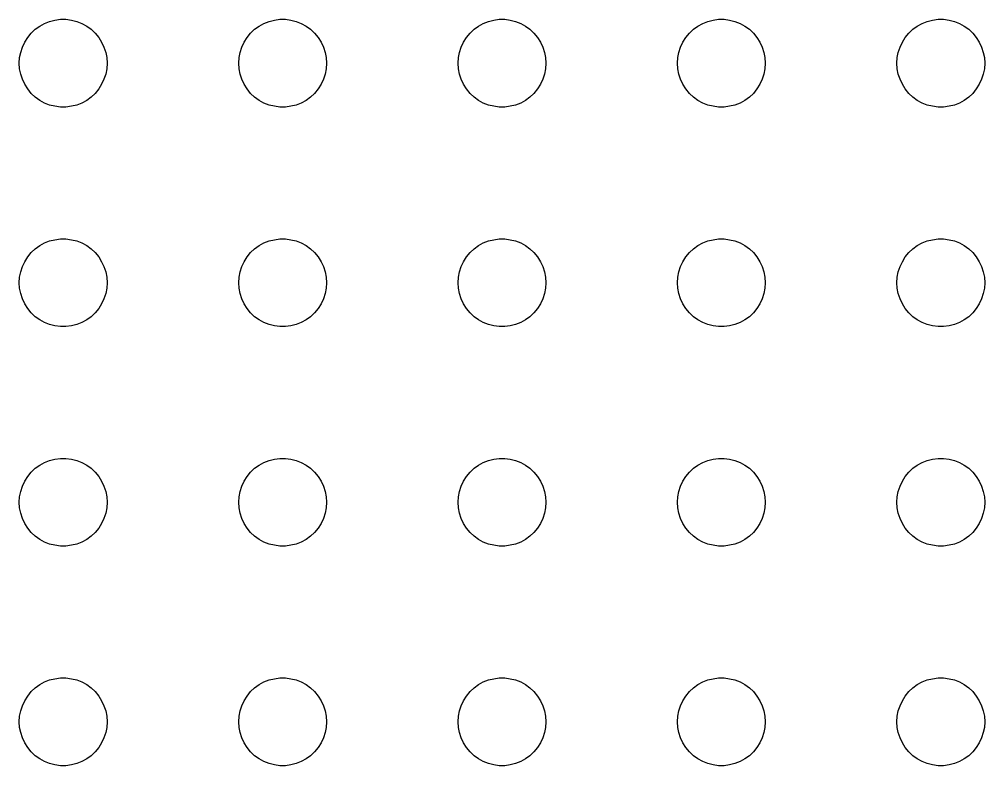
# Model space of a CAD drawing. Header units: metres. Extents: x -134 to 134, y 518 to 1078.
# Drawn here: x 66 to 99, y 1024.5 to 1050 of the extents above; entities that cross this region are included whole.
import ezdxf

# ---------------------------------------------------------------- set-up
doc = ezdxf.new("R2010")
doc.units = ezdxf.units.M

msp = doc.modelspace()

# ---------------------------------------------------------------- linework, layer by layer
for p, q in [((66.5439, 1049.66), (66.6963, 1049.77)), ((66.6963, 1049.77), (66.8613, 1049.86)), ((66.8613, 1049.86), (67.0365, 1049.93)), ((67.0365, 1049.93), (67.2189, 1049.97)), ((67.2189, 1049.97), (67.4058, 1050)), ((67.4058, 1050), (67.5942, 1050)), ((67.5942, 1050), (67.7811, 1049.97)), ((67.7811, 1049.97), (67.9635, 1049.93)), ((67.9635, 1049.93), (68.1387, 1049.86)), ((68.1387, 1049.86), (68.3037, 1049.77)), ((68.3037, 1049.77), (68.4561, 1049.66)), ((74.0439, 1049.66), (74.1963, 1049.77)), ((74.1963, 1049.77), (74.3613, 1049.86)), ((74.3613, 1049.86), (74.5365, 1049.93)), ((74.5365, 1049.93), (74.7189, 1049.97)), ((74.7189, 1049.97), (74.9058, 1050)), ((74.9058, 1050), (75.0942, 1050)), ((75.0942, 1050), (75.2811, 1049.97)), ((75.2811, 1049.97), (75.4635, 1049.93)), ((75.4635, 1049.93), (75.6387, 1049.86)), ((75.6387, 1049.86), (75.8037, 1049.77)), ((75.8037, 1049.77), (75.9561, 1049.66)), ((81.5439, 1049.66), (81.6963, 1049.77)), ((81.6963, 1049.77), (81.8613, 1049.86)), ((81.8613, 1049.86), (82.0365, 1049.93)), ((82.0365, 1049.93), (82.2189, 1049.97)), ((82.2189, 1049.97), (82.4058, 1050)), ((82.4058, 1050), (82.5942, 1050)), ((82.5942, 1050), (82.7811, 1049.97)), ((82.7811, 1049.97), (82.9635, 1049.93)), ((82.9635, 1049.93), (83.1387, 1049.86)), ((83.1387, 1049.86), (83.3037, 1049.77)), ((83.3037, 1049.77), (83.4561, 1049.66)), ((89.0439, 1049.66), (89.1963, 1049.77)), ((89.1963, 1049.77), (89.3613, 1049.86)), ((89.3613, 1049.86), (89.5365, 1049.93)), ((89.5365, 1049.93), (89.7189, 1049.97)), ((89.7189, 1049.97), (89.9058, 1050)), ((89.9058, 1050), (90.0942, 1050)), ((90.0942, 1050), (90.2811, 1049.97)), ((90.2811, 1049.97), (90.4635, 1049.93)), ((90.4635, 1049.93), (90.6387, 1049.86)), ((90.6387, 1049.86), (90.8037, 1049.77)), ((90.8037, 1049.77), (90.9561, 1049.66)), ((96.5439, 1049.66), (96.6963, 1049.77)), ((96.6963, 1049.77), (96.8613, 1049.86)), ((96.8613, 1049.86), (97.0365, 1049.93)), ((97.0365, 1049.93), (97.2189, 1049.97)), ((97.2189, 1049.97), (97.4058, 1050)), ((97.4058, 1050), (97.5942, 1050)), ((97.5942, 1050), (97.7811, 1049.97)), ((97.7811, 1049.97), (97.9635, 1049.93)), ((97.9635, 1049.93), (98.1387, 1049.86)), ((98.1387, 1049.86), (98.3037, 1049.77)), ((98.3037, 1049.77), (98.4561, 1049.66)), ((66.2865, 1049.38), (66.4065, 1049.53)), ((66.4065, 1049.53), (66.5439, 1049.66)), ((68.4561, 1049.66), (68.5934, 1049.53)), ((68.5934, 1049.53), (68.7135, 1049.38)), ((73.7865, 1049.38), (73.9065, 1049.53)), ((73.9065, 1049.53), (74.0439, 1049.66)), ((75.9561, 1049.66), (76.0934, 1049.53)), ((76.0934, 1049.53), (76.2135, 1049.38)), ((81.2865, 1049.38), (81.4065, 1049.53)), ((81.4065, 1049.53), (81.5439, 1049.66)), ((83.4561, 1049.66), (83.5934, 1049.53)), ((83.5934, 1049.53), (83.7135, 1049.38)), ((88.7865, 1049.38), (88.9065, 1049.53)), ((88.9065, 1049.53), (89.0439, 1049.66)), ((90.9561, 1049.66), (91.0934, 1049.53)), ((91.0934, 1049.53), (91.2135, 1049.38)), ((96.2865, 1049.38), (96.4065, 1049.53)), ((96.4065, 1049.53), (96.5439, 1049.66)), ((98.4561, 1049.66), (98.5934, 1049.53)), ((98.5934, 1049.53), (98.7135, 1049.38)), ((66.1053, 1049.05), (66.1855, 1049.22)), ((66.1855, 1049.22), (66.2865, 1049.38)), ((68.7135, 1049.38), (68.8145, 1049.22)), ((68.8145, 1049.22), (68.8947, 1049.05)), ((73.6053, 1049.05), (73.6855, 1049.22)), ((73.6855, 1049.22), (73.7865, 1049.38)), ((76.2135, 1049.38), (76.3145, 1049.22)), ((76.3145, 1049.22), (76.3947, 1049.05)), ((81.1053, 1049.05), (81.1855, 1049.22)), ((81.1855, 1049.22), (81.2865, 1049.38)), ((83.7135, 1049.38), (83.8145, 1049.22)), ((83.8145, 1049.22), (83.8947, 1049.05)), ((88.6053, 1049.05), (88.6855, 1049.22)), ((88.6855, 1049.22), (88.7865, 1049.38)), ((91.2135, 1049.38), (91.3145, 1049.22)), ((91.3145, 1049.22), (91.3947, 1049.05)), ((96.1053, 1049.05), (96.1855, 1049.22)), ((96.1855, 1049.22), (96.2865, 1049.38)), ((98.7135, 1049.38), (98.8145, 1049.22)), ((98.8145, 1049.22), (98.8947, 1049.05)), ((66.0118, 1048.69), (66.0471, 1048.87)), ((66.0471, 1048.87), (66.1053, 1049.05)), ((68.8947, 1049.05), (68.9529, 1048.87)), ((68.9529, 1048.87), (68.9882, 1048.69)), ((73.5118, 1048.69), (73.5471, 1048.87)), ((73.5471, 1048.87), (73.6053, 1049.05)), ((76.3947, 1049.05), (76.4529, 1048.87)), ((76.4529, 1048.87), (76.4882, 1048.69)), ((81.0118, 1048.69), (81.0471, 1048.87)), ((81.0471, 1048.87), (81.1053, 1049.05)), ((83.8947, 1049.05), (83.9529, 1048.87)), ((83.9529, 1048.87), (83.9882, 1048.69)), ((88.5118, 1048.69), (88.5471, 1048.87)), ((88.5471, 1048.87), (88.6053, 1049.05)), ((91.3947, 1049.05), (91.4529, 1048.87)), ((91.4529, 1048.87), (91.4882, 1048.69)), ((96.0118, 1048.69), (96.0471, 1048.87)), ((96.0471, 1048.87), (96.1053, 1049.05)), ((98.8947, 1049.05), (98.9529, 1048.87)), ((98.9529, 1048.87), (98.9882, 1048.69)), ((66, 1048.5), (66.0118, 1048.69)), ((66.0118, 1048.31), (66, 1048.5)), ((68.9882, 1048.69), (69, 1048.5)), ((69, 1048.5), (68.9882, 1048.31)), ((73.5, 1048.5), (73.5118, 1048.69)), ((73.5118, 1048.31), (73.5, 1048.5)), ((76.4882, 1048.69), (76.5, 1048.5)), ((76.5, 1048.5), (76.4882, 1048.31)), ((81, 1048.5), (81.0118, 1048.69)), ((81.0118, 1048.31), (81, 1048.5)), ((83.9882, 1048.69), (84, 1048.5)), ((84, 1048.5), (83.9882, 1048.31)), ((88.5, 1048.5), (88.5118, 1048.69)), ((88.5118, 1048.31), (88.5, 1048.5)), ((91.4882, 1048.69), (91.5, 1048.5)), ((91.5, 1048.5), (91.4882, 1048.31)), ((96, 1048.5), (96.0118, 1048.69)), ((96.0118, 1048.31), (96, 1048.5)), ((98.9882, 1048.69), (99, 1048.5)), ((99, 1048.5), (98.9882, 1048.31)), ((66.0471, 1048.13), (66.0118, 1048.31)), ((66.1053, 1047.95), (66.0471, 1048.13)), ((68.9529, 1048.13), (68.8947, 1047.95)), ((68.9882, 1048.31), (68.9529, 1048.13)), ((73.5471, 1048.13), (73.5118, 1048.31)), ((73.6053, 1047.95), (73.5471, 1048.13)), ((76.4529, 1048.13), (76.3947, 1047.95)), ((76.4882, 1048.31), (76.4529, 1048.13)), ((81.0471, 1048.13), (81.0118, 1048.31)), ((81.1053, 1047.95), (81.0471, 1048.13)), ((83.9529, 1048.13), (83.8947, 1047.95)), ((83.9882, 1048.31), (83.9529, 1048.13)), ((88.5471, 1048.13), (88.5118, 1048.31)), ((88.6053, 1047.95), (88.5471, 1048.13)), ((91.4529, 1048.13), (91.3947, 1047.95)), ((91.4882, 1048.31), (91.4529, 1048.13)), ((96.0471, 1048.13), (96.0118, 1048.31)), ((96.1053, 1047.95), (96.0471, 1048.13)), ((98.9529, 1048.13), (98.8947, 1047.95)), ((98.9882, 1048.31), (98.9529, 1048.13)), ((66.1855, 1047.78), (66.1053, 1047.95)), ((66.2865, 1047.62), (66.1855, 1047.78)), ((68.8145, 1047.78), (68.7135, 1047.62)), ((68.8947, 1047.95), (68.8145, 1047.78)), ((73.6855, 1047.78), (73.6053, 1047.95)), ((73.7865, 1047.62), (73.6855, 1047.78)), ((76.3145, 1047.78), (76.2135, 1047.62)), ((76.3947, 1047.95), (76.3145, 1047.78)), ((81.1855, 1047.78), (81.1053, 1047.95)), ((81.2865, 1047.62), (81.1855, 1047.78)), ((83.8145, 1047.78), (83.7135, 1047.62)), ((83.8947, 1047.95), (83.8145, 1047.78)), ((88.6855, 1047.78), (88.6053, 1047.95)), ((88.7865, 1047.62), (88.6855, 1047.78)), ((91.3145, 1047.78), (91.2135, 1047.62)), ((91.3947, 1047.95), (91.3145, 1047.78)), ((96.1855, 1047.78), (96.1053, 1047.95)), ((96.2865, 1047.62), (96.1855, 1047.78)), ((98.8145, 1047.78), (98.7135, 1047.62)), ((98.8947, 1047.95), (98.8145, 1047.78)), ((66.4065, 1047.47), (66.2865, 1047.62)), ((66.5439, 1047.34), (66.4065, 1047.47)), ((68.5934, 1047.47), (68.4561, 1047.34)), ((68.7135, 1047.62), (68.5934, 1047.47)), ((73.9065, 1047.47), (73.7865, 1047.62)), ((74.0439, 1047.34), (73.9065, 1047.47)), ((76.0934, 1047.47), (75.9561, 1047.34)), ((76.2135, 1047.62), (76.0934, 1047.47)), ((81.4065, 1047.47), (81.2865, 1047.62)), ((81.5439, 1047.34), (81.4065, 1047.47)), ((83.5934, 1047.47), (83.4561, 1047.34)), ((83.7135, 1047.62), (83.5934, 1047.47)), ((88.9065, 1047.47), (88.7865, 1047.62)), ((89.0439, 1047.34), (88.9065, 1047.47)), ((91.0934, 1047.47), (90.9561, 1047.34)), ((91.2135, 1047.62), (91.0934, 1047.47)), ((96.4065, 1047.47), (96.2865, 1047.62)), ((96.5439, 1047.34), (96.4065, 1047.47)), ((98.5934, 1047.47), (98.4561, 1047.34)), ((98.7135, 1047.62), (98.5934, 1047.47)), ((66.6963, 1047.23), (66.5439, 1047.34)), ((66.8613, 1047.14), (66.6963, 1047.23)), ((67.0365, 1047.07), (66.8613, 1047.14)), ((68.1387, 1047.14), (67.9635, 1047.07)), ((68.3037, 1047.23), (68.1387, 1047.14)), ((68.4561, 1047.34), (68.3037, 1047.23)), ((74.1963, 1047.23), (74.0439, 1047.34)), ((74.3613, 1047.14), (74.1963, 1047.23)), ((74.5365, 1047.07), (74.3613, 1047.14)), ((75.6387, 1047.14), (75.4635, 1047.07)), ((75.8037, 1047.23), (75.6387, 1047.14)), ((75.9561, 1047.34), (75.8037, 1047.23)), ((81.6963, 1047.23), (81.5439, 1047.34)), ((81.8613, 1047.14), (81.6963, 1047.23)), ((82.0365, 1047.07), (81.8613, 1047.14)), ((83.1387, 1047.14), (82.9635, 1047.07)), ((83.3037, 1047.23), (83.1387, 1047.14)), ((83.4561, 1047.34), (83.3037, 1047.23)), ((89.1963, 1047.23), (89.0439, 1047.34)), ((89.3613, 1047.14), (89.1963, 1047.23)), ((89.5365, 1047.07), (89.3613, 1047.14)), ((90.6387, 1047.14), (90.4635, 1047.07)), ((90.8037, 1047.23), (90.6387, 1047.14)), ((90.9561, 1047.34), (90.8037, 1047.23)), ((96.6963, 1047.23), (96.5439, 1047.34)), ((96.8613, 1047.14), (96.6963, 1047.23)), ((97.0365, 1047.07), (96.8613, 1047.14)), ((98.1387, 1047.14), (97.9635, 1047.07)), ((98.3037, 1047.23), (98.1387, 1047.14)), ((98.4561, 1047.34), (98.3037, 1047.23)), ((67.2189, 1047.03), (67.0365, 1047.07)), ((67.4058, 1047), (67.2189, 1047.03)), ((67.5942, 1047), (67.4058, 1047)), ((67.7811, 1047.03), (67.5942, 1047)), ((67.9635, 1047.07), (67.7811, 1047.03)), ((74.7189, 1047.03), (74.5365, 1047.07)), ((74.9058, 1047), (74.7189, 1047.03)), ((75.0942, 1047), (74.9058, 1047)), ((75.2811, 1047.03), (75.0942, 1047)), ((75.4635, 1047.07), (75.2811, 1047.03)), ((82.2189, 1047.03), (82.0365, 1047.07)), ((82.4058, 1047), (82.2189, 1047.03)), ((82.5942, 1047), (82.4058, 1047)), ((82.7811, 1047.03), (82.5942, 1047)), ((82.9635, 1047.07), (82.7811, 1047.03)), ((89.7189, 1047.03), (89.5365, 1047.07)), ((89.9058, 1047), (89.7189, 1047.03)), ((90.0942, 1047), (89.9058, 1047)), ((90.2811, 1047.03), (90.0942, 1047)), ((90.4635, 1047.07), (90.2811, 1047.03)), ((97.2189, 1047.03), (97.0365, 1047.07)), ((97.4058, 1047), (97.2189, 1047.03)), ((97.5942, 1047), (97.4058, 1047)), ((97.7811, 1047.03), (97.5942, 1047)), ((97.9635, 1047.07), (97.7811, 1047.03)), ((67.0365, 1042.43), (67.2189, 1042.47)), ((67.2189, 1042.47), (67.4058, 1042.5)), ((67.4058, 1042.5), (67.5942, 1042.5)), ((67.5942, 1042.5), (67.7811, 1042.47)), ((67.7811, 1042.47), (67.9635, 1042.43)), ((74.5365, 1042.43), (74.7189, 1042.47)), ((74.7189, 1042.47), (74.9058, 1042.5)), ((74.9058, 1042.5), (75.0942, 1042.5)), ((75.0942, 1042.5), (75.2811, 1042.47)), ((75.2811, 1042.47), (75.4635, 1042.43)), ((82.0365, 1042.43), (82.2189, 1042.47)), ((82.2189, 1042.47), (82.4058, 1042.5)), ((82.4058, 1042.5), (82.5942, 1042.5)), ((82.5942, 1042.5), (82.7811, 1042.47)), ((82.7811, 1042.47), (82.9635, 1042.43)), ((89.5365, 1042.43), (89.7189, 1042.47)), ((89.7189, 1042.47), (89.9058, 1042.5)), ((89.9058, 1042.5), (90.0942, 1042.5)), ((90.0942, 1042.5), (90.2811, 1042.47)), ((90.2811, 1042.47), (90.4635, 1042.43)), ((97.0365, 1042.43), (97.2189, 1042.47)), ((97.2189, 1042.47), (97.4058, 1042.5)), ((97.4058, 1042.5), (97.5942, 1042.5)), ((97.5942, 1042.5), (97.7811, 1042.47)), ((97.7811, 1042.47), (97.9635, 1042.43)), ((66.4065, 1042.03), (66.5439, 1042.16)), ((66.5439, 1042.16), (66.6963, 1042.27)), ((66.6963, 1042.27), (66.8613, 1042.36)), ((66.8613, 1042.36), (67.0365, 1042.43)), ((67.9635, 1042.43), (68.1387, 1042.36)), ((68.1387, 1042.36), (68.3037, 1042.27)), ((68.3037, 1042.27), (68.4561, 1042.16)), ((68.4561, 1042.16), (68.5934, 1042.03)), ((73.9065, 1042.03), (74.0439, 1042.16)), ((74.0439, 1042.16), (74.1963, 1042.27)), ((74.1963, 1042.27), (74.3613, 1042.36)), ((74.3613, 1042.36), (74.5365, 1042.43)), ((75.4635, 1042.43), (75.6387, 1042.36)), ((75.6387, 1042.36), (75.8037, 1042.27)), ((75.8037, 1042.27), (75.9561, 1042.16)), ((75.9561, 1042.16), (76.0934, 1042.03)), ((81.4065, 1042.03), (81.5439, 1042.16)), ((81.5439, 1042.16), (81.6963, 1042.27)), ((81.6963, 1042.27), (81.8613, 1042.36)), ((81.8613, 1042.36), (82.0365, 1042.43)), ((82.9635, 1042.43), (83.1387, 1042.36)), ((83.1387, 1042.36), (83.3037, 1042.27)), ((83.3037, 1042.27), (83.4561, 1042.16)), ((83.4561, 1042.16), (83.5934, 1042.03)), ((88.9065, 1042.03), (89.0439, 1042.16)), ((89.0439, 1042.16), (89.1963, 1042.27)), ((89.1963, 1042.27), (89.3613, 1042.36)), ((89.3613, 1042.36), (89.5365, 1042.43)), ((90.4635, 1042.43), (90.6387, 1042.36)), ((90.6387, 1042.36), (90.8037, 1042.27)), ((90.8037, 1042.27), (90.9561, 1042.16)), ((90.9561, 1042.16), (91.0934, 1042.03)), ((96.4065, 1042.03), (96.5439, 1042.16)), ((96.5439, 1042.16), (96.6963, 1042.27)), ((96.6963, 1042.27), (96.8613, 1042.36)), ((96.8613, 1042.36), (97.0365, 1042.43)), ((97.9635, 1042.43), (98.1387, 1042.36)), ((98.1387, 1042.36), (98.3037, 1042.27)), ((98.3037, 1042.27), (98.4561, 1042.16)), ((98.4561, 1042.16), (98.5934, 1042.03)), ((66.1855, 1041.72), (66.2865, 1041.88)), ((66.2865, 1041.88), (66.4065, 1042.03)), ((68.5934, 1042.03), (68.7135, 1041.88)), ((68.7135, 1041.88), (68.8145, 1041.72)), ((73.6855, 1041.72), (73.7865, 1041.88)), ((73.7865, 1041.88), (73.9065, 1042.03)), ((76.0934, 1042.03), (76.2135, 1041.88)), ((76.2135, 1041.88), (76.3145, 1041.72)), ((81.1855, 1041.72), (81.2865, 1041.88)), ((81.2865, 1041.88), (81.4065, 1042.03)), ((83.5934, 1042.03), (83.7135, 1041.88)), ((83.7135, 1041.88), (83.8145, 1041.72)), ((88.6855, 1041.72), (88.7865, 1041.88)), ((88.7865, 1041.88), (88.9065, 1042.03)), ((91.0934, 1042.03), (91.2135, 1041.88)), ((91.2135, 1041.88), (91.3145, 1041.72)), ((96.1855, 1041.72), (96.2865, 1041.88)), ((96.2865, 1041.88), (96.4065, 1042.03)), ((98.5934, 1042.03), (98.7135, 1041.88)), ((98.7135, 1041.88), (98.8145, 1041.72)), ((66.0471, 1041.37), (66.1053, 1041.55)), ((66.1053, 1041.55), (66.1855, 1041.72)), ((68.8145, 1041.72), (68.8947, 1041.55)), ((68.8947, 1041.55), (68.9529, 1041.37)), ((73.5471, 1041.37), (73.6053, 1041.55)), ((73.6053, 1041.55), (73.6855, 1041.72)), ((76.3145, 1041.72), (76.3947, 1041.55)), ((76.3947, 1041.55), (76.4529, 1041.37)), ((81.0471, 1041.37), (81.1053, 1041.55)), ((81.1053, 1041.55), (81.1855, 1041.72)), ((83.8145, 1041.72), (83.8947, 1041.55)), ((83.8947, 1041.55), (83.9529, 1041.37)), ((88.5471, 1041.37), (88.6053, 1041.55)), ((88.6053, 1041.55), (88.6855, 1041.72)), ((91.3145, 1041.72), (91.3947, 1041.55)), ((91.3947, 1041.55), (91.4529, 1041.37)), ((96.0471, 1041.37), (96.1053, 1041.55)), ((96.1053, 1041.55), (96.1855, 1041.72)), ((98.8145, 1041.72), (98.8947, 1041.55)), ((98.8947, 1041.55), (98.9529, 1041.37)), ((66, 1041), (66.0118, 1041.19)), ((66.0118, 1041.19), (66.0471, 1041.37)), ((68.9529, 1041.37), (68.9882, 1041.19)), ((68.9882, 1041.19), (69, 1041)), ((73.5, 1041), (73.5118, 1041.19)), ((73.5118, 1041.19), (73.5471, 1041.37)), ((76.4529, 1041.37), (76.4882, 1041.19)), ((76.4882, 1041.19), (76.5, 1041)), ((81, 1041), (81.0118, 1041.19)), ((81.0118, 1041.19), (81.0471, 1041.37)), ((83.9529, 1041.37), (83.9882, 1041.19)), ((83.9882, 1041.19), (84, 1041)), ((88.5, 1041), (88.5118, 1041.19)), ((88.5118, 1041.19), (88.5471, 1041.37)), ((91.4529, 1041.37), (91.4882, 1041.19)), ((91.4882, 1041.19), (91.5, 1041)), ((96, 1041), (96.0118, 1041.19)), ((96.0118, 1041.19), (96.0471, 1041.37)), ((98.9529, 1041.37), (98.9882, 1041.19)), ((98.9882, 1041.19), (99, 1041)), ((66.0118, 1040.81), (66, 1041)), ((69, 1041), (68.9882, 1040.81)), ((73.5118, 1040.81), (73.5, 1041)), ((76.5, 1041), (76.4882, 1040.81)), ((81.0118, 1040.81), (81, 1041)), ((84, 1041), (83.9882, 1040.81)), ((88.5118, 1040.81), (88.5, 1041)), ((91.5, 1041), (91.4882, 1040.81)), ((96.0118, 1040.81), (96, 1041)), ((99, 1041), (98.9882, 1040.81)), ((66.0471, 1040.63), (66.0118, 1040.81)), ((66.1053, 1040.45), (66.0471, 1040.63)), ((68.9529, 1040.63), (68.8947, 1040.45)), ((68.9882, 1040.81), (68.9529, 1040.63)), ((73.5471, 1040.63), (73.5118, 1040.81)), ((73.6053, 1040.45), (73.5471, 1040.63)), ((76.4529, 1040.63), (76.3947, 1040.45)), ((76.4882, 1040.81), (76.4529, 1040.63)), ((81.0471, 1040.63), (81.0118, 1040.81)), ((81.1053, 1040.45), (81.0471, 1040.63)), ((83.9529, 1040.63), (83.8947, 1040.45)), ((83.9882, 1040.81), (83.9529, 1040.63)), ((88.5471, 1040.63), (88.5118, 1040.81)), ((88.6053, 1040.45), (88.5471, 1040.63)), ((91.4529, 1040.63), (91.3947, 1040.45)), ((91.4882, 1040.81), (91.4529, 1040.63)), ((96.0471, 1040.63), (96.0118, 1040.81)), ((96.1053, 1040.45), (96.0471, 1040.63)), ((98.9529, 1040.63), (98.8947, 1040.45)), ((98.9882, 1040.81), (98.9529, 1040.63)), ((66.1855, 1040.28), (66.1053, 1040.45)), ((66.2865, 1040.12), (66.1855, 1040.28)), ((68.8145, 1040.28), (68.7135, 1040.12)), ((68.8947, 1040.45), (68.8145, 1040.28)), ((73.6855, 1040.28), (73.6053, 1040.45)), ((73.7865, 1040.12), (73.6855, 1040.28)), ((76.3145, 1040.28), (76.2135, 1040.12)), ((76.3947, 1040.45), (76.3145, 1040.28)), ((81.1855, 1040.28), (81.1053, 1040.45)), ((81.2865, 1040.12), (81.1855, 1040.28)), ((83.8145, 1040.28), (83.7135, 1040.12)), ((83.8947, 1040.45), (83.8145, 1040.28)), ((88.6855, 1040.28), (88.6053, 1040.45)), ((88.7865, 1040.12), (88.6855, 1040.28)), ((91.3145, 1040.28), (91.2135, 1040.12)), ((91.3947, 1040.45), (91.3145, 1040.28)), ((96.1855, 1040.28), (96.1053, 1040.45)), ((96.2865, 1040.12), (96.1855, 1040.28)), ((98.8145, 1040.28), (98.7135, 1040.12)), ((98.8947, 1040.45), (98.8145, 1040.28)), ((66.4065, 1039.97), (66.2865, 1040.12)), ((66.5439, 1039.84), (66.4065, 1039.97)), ((66.6963, 1039.73), (66.5439, 1039.84)), ((68.4561, 1039.84), (68.3037, 1039.73)), ((68.5934, 1039.97), (68.4561, 1039.84)), ((68.7135, 1040.12), (68.5934, 1039.97)), ((73.9065, 1039.97), (73.7865, 1040.12)), ((74.0439, 1039.84), (73.9065, 1039.97)), ((74.1963, 1039.73), (74.0439, 1039.84)), ((75.9561, 1039.84), (75.8037, 1039.73)), ((76.0934, 1039.97), (75.9561, 1039.84)), ((76.2135, 1040.12), (76.0934, 1039.97)), ((81.4065, 1039.97), (81.2865, 1040.12)), ((81.5439, 1039.84), (81.4065, 1039.97)), ((81.6963, 1039.73), (81.5439, 1039.84)), ((83.4561, 1039.84), (83.3037, 1039.73)), ((83.5934, 1039.97), (83.4561, 1039.84)), ((83.7135, 1040.12), (83.5934, 1039.97)), ((88.9065, 1039.97), (88.7865, 1040.12)), ((89.0439, 1039.84), (88.9065, 1039.97)), ((89.1963, 1039.73), (89.0439, 1039.84)), ((90.9561, 1039.84), (90.8037, 1039.73)), ((91.0934, 1039.97), (90.9561, 1039.84)), ((91.2135, 1040.12), (91.0934, 1039.97)), ((96.4065, 1039.97), (96.2865, 1040.12)), ((96.5439, 1039.84), (96.4065, 1039.97)), ((96.6963, 1039.73), (96.5439, 1039.84)), ((98.4561, 1039.84), (98.3037, 1039.73)), ((98.5934, 1039.97), (98.4561, 1039.84)), ((98.7135, 1040.12), (98.5934, 1039.97)), ((66.8613, 1039.64), (66.6963, 1039.73)), ((67.0365, 1039.57), (66.8613, 1039.64)), ((67.2189, 1039.53), (67.0365, 1039.57)), ((67.4058, 1039.5), (67.2189, 1039.53)), ((67.5942, 1039.5), (67.4058, 1039.5)), ((67.7811, 1039.53), (67.5942, 1039.5)), ((67.9635, 1039.57), (67.7811, 1039.53)), ((68.1387, 1039.64), (67.9635, 1039.57)), ((68.3037, 1039.73), (68.1387, 1039.64)), ((74.3613, 1039.64), (74.1963, 1039.73)), ((74.5365, 1039.57), (74.3613, 1039.64)), ((74.7189, 1039.53), (74.5365, 1039.57)), ((74.9058, 1039.5), (74.7189, 1039.53)), ((75.0942, 1039.5), (74.9058, 1039.5)), ((75.2811, 1039.53), (75.0942, 1039.5)), ((75.4635, 1039.57), (75.2811, 1039.53)), ((75.6387, 1039.64), (75.4635, 1039.57)), ((75.8037, 1039.73), (75.6387, 1039.64)), ((81.8613, 1039.64), (81.6963, 1039.73)), ((82.0365, 1039.57), (81.8613, 1039.64)), ((82.2189, 1039.53), (82.0365, 1039.57)), ((82.4058, 1039.5), (82.2189, 1039.53)), ((82.5942, 1039.5), (82.4058, 1039.5)), ((82.7811, 1039.53), (82.5942, 1039.5)), ((82.9635, 1039.57), (82.7811, 1039.53)), ((83.1387, 1039.64), (82.9635, 1039.57)), ((83.3037, 1039.73), (83.1387, 1039.64)), ((89.3613, 1039.64), (89.1963, 1039.73)), ((89.5365, 1039.57), (89.3613, 1039.64)), ((89.7189, 1039.53), (89.5365, 1039.57)), ((89.9058, 1039.5), (89.7189, 1039.53)), ((90.0942, 1039.5), (89.9058, 1039.5)), ((90.2811, 1039.53), (90.0942, 1039.5)), ((90.4635, 1039.57), (90.2811, 1039.53)), ((90.6387, 1039.64), (90.4635, 1039.57)), ((90.8037, 1039.73), (90.6387, 1039.64)), ((96.8613, 1039.64), (96.6963, 1039.73)), ((97.0365, 1039.57), (96.8613, 1039.64)), ((97.2189, 1039.53), (97.0365, 1039.57)), ((97.4058, 1039.5), (97.2189, 1039.53)), ((97.5942, 1039.5), (97.4058, 1039.5)), ((97.7811, 1039.53), (97.5942, 1039.5)), ((97.9635, 1039.57), (97.7811, 1039.53)), ((98.1387, 1039.64), (97.9635, 1039.57)), ((98.3037, 1039.73), (98.1387, 1039.64)), ((66.8613, 1034.86), (67.0365, 1034.93)), ((67.0365, 1034.93), (67.2189, 1034.97)), ((67.2189, 1034.97), (67.4058, 1035)), ((67.4058, 1035), (67.5942, 1035)), ((67.5942, 1035), (67.7811, 1034.97)), ((67.7811, 1034.97), (67.9635, 1034.93)), ((67.9635, 1034.93), (68.1387, 1034.86)), ((74.3613, 1034.86), (74.5365, 1034.93)), ((74.5365, 1034.93), (74.7189, 1034.97)), ((74.7189, 1034.97), (74.9058, 1035)), ((74.9058, 1035), (75.0942, 1035)), ((75.0942, 1035), (75.2811, 1034.97)), ((75.2811, 1034.97), (75.4635, 1034.93)), ((75.4635, 1034.93), (75.6387, 1034.86)), ((81.8613, 1034.86), (82.0365, 1034.93)), ((82.0365, 1034.93), (82.2189, 1034.97)), ((82.2189, 1034.97), (82.4058, 1035)), ((82.4058, 1035), (82.5942, 1035)), ((82.5942, 1035), (82.7811, 1034.97)), ((82.7811, 1034.97), (82.9635, 1034.93)), ((82.9635, 1034.93), (83.1387, 1034.86)), ((89.3613, 1034.86), (89.5365, 1034.93)), ((89.5365, 1034.93), (89.7189, 1034.97)), ((89.7189, 1034.97), (89.9058, 1035)), ((89.9058, 1035), (90.0942, 1035)), ((90.0942, 1035), (90.2811, 1034.97)), ((90.2811, 1034.97), (90.4635, 1034.93)), ((90.4635, 1034.93), (90.6387, 1034.86)), ((96.8613, 1034.86), (97.0365, 1034.93)), ((97.0365, 1034.93), (97.2189, 1034.97)), ((97.2189, 1034.97), (97.4058, 1035)), ((97.4058, 1035), (97.5942, 1035)), ((97.5942, 1035), (97.7811, 1034.97)), ((97.7811, 1034.97), (97.9635, 1034.93)), ((97.9635, 1034.93), (98.1387, 1034.86)), ((66.4065, 1034.53), (66.5439, 1034.66)), ((66.5439, 1034.66), (66.6963, 1034.77)), ((66.6963, 1034.77), (66.8613, 1034.86)), ((68.1387, 1034.86), (68.3037, 1034.77)), ((68.3037, 1034.77), (68.4561, 1034.66)), ((68.4561, 1034.66), (68.5934, 1034.53)), ((73.9065, 1034.53), (74.0439, 1034.66)), ((74.0439, 1034.66), (74.1963, 1034.77)), ((74.1963, 1034.77), (74.3613, 1034.86)), ((75.6387, 1034.86), (75.8037, 1034.77)), ((75.8037, 1034.77), (75.9561, 1034.66)), ((75.9561, 1034.66), (76.0934, 1034.53)), ((81.4065, 1034.53), (81.5439, 1034.66)), ((81.5439, 1034.66), (81.6963, 1034.77)), ((81.6963, 1034.77), (81.8613, 1034.86)), ((83.1387, 1034.86), (83.3037, 1034.77)), ((83.3037, 1034.77), (83.4561, 1034.66)), ((83.4561, 1034.66), (83.5934, 1034.53)), ((88.9065, 1034.53), (89.0439, 1034.66)), ((89.0439, 1034.66), (89.1963, 1034.77)), ((89.1963, 1034.77), (89.3613, 1034.86)), ((90.6387, 1034.86), (90.8037, 1034.77)), ((90.8037, 1034.77), (90.9561, 1034.66)), ((90.9561, 1034.66), (91.0934, 1034.53)), ((96.4065, 1034.53), (96.5439, 1034.66)), ((96.5439, 1034.66), (96.6963, 1034.77)), ((96.6963, 1034.77), (96.8613, 1034.86)), ((98.1387, 1034.86), (98.3037, 1034.77)), ((98.3037, 1034.77), (98.4561, 1034.66)), ((98.4561, 1034.66), (98.5934, 1034.53)), ((66.1053, 1034.05), (66.1855, 1034.22)), ((66.1855, 1034.22), (66.2865, 1034.38)), ((66.2865, 1034.38), (66.4065, 1034.53)), ((68.5934, 1034.53), (68.7135, 1034.38)), ((68.7135, 1034.38), (68.8145, 1034.22)), ((68.8145, 1034.22), (68.8947, 1034.05)), ((73.6053, 1034.05), (73.6855, 1034.22)), ((73.6855, 1034.22), (73.7865, 1034.38)), ((73.7865, 1034.38), (73.9065, 1034.53)), ((76.0934, 1034.53), (76.2135, 1034.38)), ((76.2135, 1034.38), (76.3145, 1034.22)), ((76.3145, 1034.22), (76.3947, 1034.05)), ((81.1053, 1034.05), (81.1855, 1034.22)), ((81.1855, 1034.22), (81.2865, 1034.38)), ((81.2865, 1034.38), (81.4065, 1034.53)), ((83.5934, 1034.53), (83.7135, 1034.38)), ((83.7135, 1034.38), (83.8145, 1034.22)), ((83.8145, 1034.22), (83.8947, 1034.05)), ((88.6053, 1034.05), (88.6855, 1034.22)), ((88.6855, 1034.22), (88.7865, 1034.38)), ((88.7865, 1034.38), (88.9065, 1034.53)), ((91.0934, 1034.53), (91.2135, 1034.38)), ((91.2135, 1034.38), (91.3145, 1034.22)), ((91.3145, 1034.22), (91.3947, 1034.05)), ((96.1053, 1034.05), (96.1855, 1034.22)), ((96.1855, 1034.22), (96.2865, 1034.38)), ((96.2865, 1034.38), (96.4065, 1034.53)), ((98.5934, 1034.53), (98.7135, 1034.38)), ((98.7135, 1034.38), (98.8145, 1034.22)), ((98.8145, 1034.22), (98.8947, 1034.05)), ((66.0471, 1033.87), (66.1053, 1034.05)), ((68.8947, 1034.05), (68.9529, 1033.87)), ((73.5471, 1033.87), (73.6053, 1034.05)), ((76.3947, 1034.05), (76.4529, 1033.87)), ((81.0471, 1033.87), (81.1053, 1034.05)), ((83.8947, 1034.05), (83.9529, 1033.87)), ((88.5471, 1033.87), (88.6053, 1034.05)), ((91.3947, 1034.05), (91.4529, 1033.87)), ((96.0471, 1033.87), (96.1053, 1034.05)), ((98.8947, 1034.05), (98.9529, 1033.87)), ((66, 1033.5), (66.0118, 1033.69)), ((66.0118, 1033.69), (66.0471, 1033.87)), ((68.9529, 1033.87), (68.9882, 1033.69)), ((68.9882, 1033.69), (69, 1033.5)), ((73.5, 1033.5), (73.5118, 1033.69)), ((73.5118, 1033.69), (73.5471, 1033.87)), ((76.4529, 1033.87), (76.4882, 1033.69)), ((76.4882, 1033.69), (76.5, 1033.5)), ((81, 1033.5), (81.0118, 1033.69)), ((81.0118, 1033.69), (81.0471, 1033.87)), ((83.9529, 1033.87), (83.9882, 1033.69)), ((83.9882, 1033.69), (84, 1033.5)), ((88.5, 1033.5), (88.5118, 1033.69)), ((88.5118, 1033.69), (88.5471, 1033.87)), ((91.4529, 1033.87), (91.4882, 1033.69)), ((91.4882, 1033.69), (91.5, 1033.5)), ((96, 1033.5), (96.0118, 1033.69)), ((96.0118, 1033.69), (96.0471, 1033.87)), ((98.9529, 1033.87), (98.9882, 1033.69)), ((98.9882, 1033.69), (99, 1033.5)), ((66.0118, 1033.31), (66, 1033.5)), ((66.0471, 1033.13), (66.0118, 1033.31)), ((68.9882, 1033.31), (68.9529, 1033.13)), ((69, 1033.5), (68.9882, 1033.31)), ((73.5118, 1033.31), (73.5, 1033.5)), ((73.5471, 1033.13), (73.5118, 1033.31)), ((76.4882, 1033.31), (76.4529, 1033.13)), ((76.5, 1033.5), (76.4882, 1033.31)), ((81.0118, 1033.31), (81, 1033.5)), ((81.0471, 1033.13), (81.0118, 1033.31)), ((83.9882, 1033.31), (83.9529, 1033.13)), ((84, 1033.5), (83.9882, 1033.31)), ((88.5118, 1033.31), (88.5, 1033.5)), ((88.5471, 1033.13), (88.5118, 1033.31)), ((91.4882, 1033.31), (91.4529, 1033.13)), ((91.5, 1033.5), (91.4882, 1033.31)), ((96.0118, 1033.31), (96, 1033.5)), ((96.0471, 1033.13), (96.0118, 1033.31)), ((98.9882, 1033.31), (98.9529, 1033.13)), ((99, 1033.5), (98.9882, 1033.31)), ((66.1053, 1032.95), (66.0471, 1033.13)), ((66.1855, 1032.78), (66.1053, 1032.95)), ((68.8947, 1032.95), (68.8145, 1032.78)), ((68.9529, 1033.13), (68.8947, 1032.95)), ((73.6053, 1032.95), (73.5471, 1033.13)), ((73.6855, 1032.78), (73.6053, 1032.95)), ((76.3947, 1032.95), (76.3145, 1032.78)), ((76.4529, 1033.13), (76.3947, 1032.95)), ((81.1053, 1032.95), (81.0471, 1033.13)), ((81.1855, 1032.78), (81.1053, 1032.95)), ((83.8947, 1032.95), (83.8145, 1032.78)), ((83.9529, 1033.13), (83.8947, 1032.95)), ((88.6053, 1032.95), (88.5471, 1033.13)), ((88.6855, 1032.78), (88.6053, 1032.95)), ((91.3947, 1032.95), (91.3145, 1032.78)), ((91.4529, 1033.13), (91.3947, 1032.95)), ((96.1053, 1032.95), (96.0471, 1033.13)), ((96.1855, 1032.78), (96.1053, 1032.95)), ((98.8947, 1032.95), (98.8145, 1032.78)), ((98.9529, 1033.13), (98.8947, 1032.95)), ((66.2865, 1032.62), (66.1855, 1032.78)), ((66.4065, 1032.47), (66.2865, 1032.62)), ((68.7135, 1032.62), (68.5934, 1032.47)), ((68.8145, 1032.78), (68.7135, 1032.62)), ((73.7865, 1032.62), (73.6855, 1032.78)), ((73.9065, 1032.47), (73.7865, 1032.62)), ((76.2135, 1032.62), (76.0934, 1032.47)), ((76.3145, 1032.78), (76.2135, 1032.62)), ((81.2865, 1032.62), (81.1855, 1032.78)), ((81.4065, 1032.47), (81.2865, 1032.62)), ((83.7135, 1032.62), (83.5934, 1032.47)), ((83.8145, 1032.78), (83.7135, 1032.62)), ((88.7865, 1032.62), (88.6855, 1032.78)), ((88.9065, 1032.47), (88.7865, 1032.62)), ((91.2135, 1032.62), (91.0934, 1032.47)), ((91.3145, 1032.78), (91.2135, 1032.62)), ((96.2865, 1032.62), (96.1855, 1032.78)), ((96.4065, 1032.47), (96.2865, 1032.62)), ((98.7135, 1032.62), (98.5934, 1032.47)), ((98.8145, 1032.78), (98.7135, 1032.62)), ((66.5439, 1032.34), (66.4065, 1032.47)), ((66.6963, 1032.23), (66.5439, 1032.34)), ((68.4561, 1032.34), (68.3037, 1032.23)), ((68.5934, 1032.47), (68.4561, 1032.34)), ((74.0439, 1032.34), (73.9065, 1032.47)), ((74.1963, 1032.23), (74.0439, 1032.34)), ((75.9561, 1032.34), (75.8037, 1032.23)), ((76.0934, 1032.47), (75.9561, 1032.34)), ((81.5439, 1032.34), (81.4065, 1032.47)), ((81.6963, 1032.23), (81.5439, 1032.34)), ((83.4561, 1032.34), (83.3037, 1032.23)), ((83.5934, 1032.47), (83.4561, 1032.34)), ((89.0439, 1032.34), (88.9065, 1032.47)), ((89.1963, 1032.23), (89.0439, 1032.34)), ((90.9561, 1032.34), (90.8037, 1032.23)), ((91.0934, 1032.47), (90.9561, 1032.34)), ((96.5439, 1032.34), (96.4065, 1032.47)), ((96.6963, 1032.23), (96.5439, 1032.34)), ((98.4561, 1032.34), (98.3037, 1032.23)), ((98.5934, 1032.47), (98.4561, 1032.34)), ((66.8613, 1032.14), (66.6963, 1032.23)), ((67.0365, 1032.07), (66.8613, 1032.14)), ((67.2189, 1032.03), (67.0365, 1032.07)), ((67.4058, 1032), (67.2189, 1032.03)), ((67.5942, 1032), (67.4058, 1032)), ((67.7811, 1032.03), (67.5942, 1032)), ((67.9635, 1032.07), (67.7811, 1032.03)), ((68.1387, 1032.14), (67.9635, 1032.07)), ((68.3037, 1032.23), (68.1387, 1032.14)), ((74.3613, 1032.14), (74.1963, 1032.23)), ((74.5365, 1032.07), (74.3613, 1032.14)), ((74.7189, 1032.03), (74.5365, 1032.07)), ((74.9058, 1032), (74.7189, 1032.03)), ((75.0942, 1032), (74.9058, 1032)), ((75.2811, 1032.03), (75.0942, 1032)), ((75.4635, 1032.07), (75.2811, 1032.03)), ((75.6387, 1032.14), (75.4635, 1032.07)), ((75.8037, 1032.23), (75.6387, 1032.14)), ((81.8613, 1032.14), (81.6963, 1032.23)), ((82.0365, 1032.07), (81.8613, 1032.14)), ((82.2189, 1032.03), (82.0365, 1032.07)), ((82.4058, 1032), (82.2189, 1032.03)), ((82.5942, 1032), (82.4058, 1032)), ((82.7811, 1032.03), (82.5942, 1032)), ((82.9635, 1032.07), (82.7811, 1032.03)), ((83.1387, 1032.14), (82.9635, 1032.07)), ((83.3037, 1032.23), (83.1387, 1032.14)), ((89.3613, 1032.14), (89.1963, 1032.23)), ((89.5365, 1032.07), (89.3613, 1032.14)), ((89.7189, 1032.03), (89.5365, 1032.07)), ((89.9058, 1032), (89.7189, 1032.03)), ((90.0942, 1032), (89.9058, 1032)), ((90.2811, 1032.03), (90.0942, 1032)), ((90.4635, 1032.07), (90.2811, 1032.03)), ((90.6387, 1032.14), (90.4635, 1032.07)), ((90.8037, 1032.23), (90.6387, 1032.14)), ((96.8613, 1032.14), (96.6963, 1032.23)), ((97.0365, 1032.07), (96.8613, 1032.14)), ((97.2189, 1032.03), (97.0365, 1032.07)), ((97.4058, 1032), (97.2189, 1032.03)), ((97.5942, 1032), (97.4058, 1032)), ((97.7811, 1032.03), (97.5942, 1032)), ((97.9635, 1032.07), (97.7811, 1032.03)), ((98.1387, 1032.14), (97.9635, 1032.07)), ((98.3037, 1032.23), (98.1387, 1032.14)), ((66.6963, 1027.27), (66.8613, 1027.36)), ((66.8613, 1027.36), (67.0365, 1027.43)), ((67.0365, 1027.43), (67.2189, 1027.47)), ((67.2189, 1027.47), (67.4058, 1027.5)), ((67.4058, 1027.5), (67.5942, 1027.5)), ((67.5942, 1027.5), (67.7811, 1027.47)), ((67.7811, 1027.47), (67.9635, 1027.43)), ((67.9635, 1027.43), (68.1387, 1027.36)), ((68.1387, 1027.36), (68.3037, 1027.27)), ((74.1963, 1027.27), (74.3613, 1027.36)), ((74.3613, 1027.36), (74.5365, 1027.43)), ((74.5365, 1027.43), (74.7189, 1027.47)), ((74.7189, 1027.47), (74.9058, 1027.5)), ((74.9058, 1027.5), (75.0942, 1027.5)), ((75.0942, 1027.5), (75.2811, 1027.47)), ((75.2811, 1027.47), (75.4635, 1027.43)), ((75.4635, 1027.43), (75.6387, 1027.36)), ((75.6387, 1027.36), (75.8037, 1027.27)), ((81.6963, 1027.27), (81.8613, 1027.36)), ((81.8613, 1027.36), (82.0365, 1027.43)), ((82.0365, 1027.43), (82.2189, 1027.47)), ((82.2189, 1027.47), (82.4058, 1027.5)), ((82.4058, 1027.5), (82.5942, 1027.5)), ((82.5942, 1027.5), (82.7811, 1027.47)), ((82.7811, 1027.47), (82.9635, 1027.43)), ((82.9635, 1027.43), (83.1387, 1027.36)), ((83.1387, 1027.36), (83.3037, 1027.27)), ((89.1963, 1027.27), (89.3613, 1027.36)), ((89.3613, 1027.36), (89.5365, 1027.43)), ((89.5365, 1027.43), (89.7189, 1027.47)), ((89.7189, 1027.47), (89.9058, 1027.5)), ((89.9058, 1027.5), (90.0942, 1027.5)), ((90.0942, 1027.5), (90.2811, 1027.47)), ((90.2811, 1027.47), (90.4635, 1027.43)), ((90.4635, 1027.43), (90.6387, 1027.36)), ((90.6387, 1027.36), (90.8037, 1027.27)), ((96.6963, 1027.27), (96.8613, 1027.36)), ((96.8613, 1027.36), (97.0365, 1027.43)), ((97.0365, 1027.43), (97.2189, 1027.47)), ((97.2189, 1027.47), (97.4058, 1027.5)), ((97.4058, 1027.5), (97.5942, 1027.5)), ((97.5942, 1027.5), (97.7811, 1027.47)), ((97.7811, 1027.47), (97.9635, 1027.43)), ((97.9635, 1027.43), (98.1387, 1027.36)), ((98.1387, 1027.36), (98.3037, 1027.27)), ((66.2865, 1026.88), (66.4065, 1027.03)), ((66.4065, 1027.03), (66.5439, 1027.16)), ((66.5439, 1027.16), (66.6963, 1027.27)), ((68.3037, 1027.27), (68.4561, 1027.16)), ((68.4561, 1027.16), (68.5934, 1027.03)), ((68.5934, 1027.03), (68.7135, 1026.88)), ((73.7865, 1026.88), (73.9065, 1027.03)), ((73.9065, 1027.03), (74.0439, 1027.16)), ((74.0439, 1027.16), (74.1963, 1027.27)), ((75.8037, 1027.27), (75.9561, 1027.16)), ((75.9561, 1027.16), (76.0934, 1027.03)), ((76.0934, 1027.03), (76.2135, 1026.88)), ((81.2865, 1026.88), (81.4065, 1027.03)), ((81.4065, 1027.03), (81.5439, 1027.16)), ((81.5439, 1027.16), (81.6963, 1027.27)), ((83.3037, 1027.27), (83.4561, 1027.16)), ((83.4561, 1027.16), (83.5934, 1027.03)), ((83.5934, 1027.03), (83.7135, 1026.88)), ((88.7865, 1026.88), (88.9065, 1027.03)), ((88.9065, 1027.03), (89.0439, 1027.16)), ((89.0439, 1027.16), (89.1963, 1027.27)), ((90.8037, 1027.27), (90.9561, 1027.16)), ((90.9561, 1027.16), (91.0934, 1027.03)), ((91.0934, 1027.03), (91.2135, 1026.88)), ((96.2865, 1026.88), (96.4065, 1027.03)), ((96.4065, 1027.03), (96.5439, 1027.16)), ((96.5439, 1027.16), (96.6963, 1027.27)), ((98.3037, 1027.27), (98.4561, 1027.16)), ((98.4561, 1027.16), (98.5934, 1027.03)), ((98.5934, 1027.03), (98.7135, 1026.88)), ((66.1053, 1026.55), (66.1855, 1026.72)), ((66.1855, 1026.72), (66.2865, 1026.88)), ((68.7135, 1026.88), (68.8145, 1026.72)), ((68.8145, 1026.72), (68.8947, 1026.55)), ((73.6053, 1026.55), (73.6855, 1026.72)), ((73.6855, 1026.72), (73.7865, 1026.88)), ((76.2135, 1026.88), (76.3145, 1026.72)), ((76.3145, 1026.72), (76.3947, 1026.55)), ((81.1053, 1026.55), (81.1855, 1026.72)), ((81.1855, 1026.72), (81.2865, 1026.88)), ((83.7135, 1026.88), (83.8145, 1026.72)), ((83.8145, 1026.72), (83.8947, 1026.55)), ((88.6053, 1026.55), (88.6855, 1026.72)), ((88.6855, 1026.72), (88.7865, 1026.88)), ((91.2135, 1026.88), (91.3145, 1026.72)), ((91.3145, 1026.72), (91.3947, 1026.55)), ((96.1053, 1026.55), (96.1855, 1026.72)), ((96.1855, 1026.72), (96.2865, 1026.88)), ((98.7135, 1026.88), (98.8145, 1026.72)), ((98.8145, 1026.72), (98.8947, 1026.55)), ((66.0118, 1026.19), (66.0471, 1026.37)), ((66.0471, 1026.37), (66.1053, 1026.55)), ((68.8947, 1026.55), (68.9529, 1026.37)), ((68.9529, 1026.37), (68.9882, 1026.19)), ((73.5118, 1026.19), (73.5471, 1026.37)), ((73.5471, 1026.37), (73.6053, 1026.55)), ((76.3947, 1026.55), (76.4529, 1026.37)), ((76.4529, 1026.37), (76.4882, 1026.19)), ((81.0118, 1026.19), (81.0471, 1026.37)), ((81.0471, 1026.37), (81.1053, 1026.55)), ((83.8947, 1026.55), (83.9529, 1026.37)), ((83.9529, 1026.37), (83.9882, 1026.19)), ((88.5118, 1026.19), (88.5471, 1026.37)), ((88.5471, 1026.37), (88.6053, 1026.55)), ((91.3947, 1026.55), (91.4529, 1026.37)), ((91.4529, 1026.37), (91.4882, 1026.19)), ((96.0118, 1026.19), (96.0471, 1026.37)), ((96.0471, 1026.37), (96.1053, 1026.55)), ((98.8947, 1026.55), (98.9529, 1026.37)), ((98.9529, 1026.37), (98.9882, 1026.19)), ((66, 1026), (66.0118, 1026.19)), ((66.0118, 1025.81), (66, 1026)), ((68.9882, 1026.19), (69, 1026)), ((69, 1026), (68.9882, 1025.81)), ((73.5, 1026), (73.5118, 1026.19)), ((73.5118, 1025.81), (73.5, 1026)), ((76.4882, 1026.19), (76.5, 1026)), ((76.5, 1026), (76.4882, 1025.81)), ((81, 1026), (81.0118, 1026.19)), ((81.0118, 1025.81), (81, 1026)), ((83.9882, 1026.19), (84, 1026)), ((84, 1026), (83.9882, 1025.81)), ((88.5, 1026), (88.5118, 1026.19)), ((88.5118, 1025.81), (88.5, 1026)), ((91.4882, 1026.19), (91.5, 1026)), ((91.5, 1026), (91.4882, 1025.81)), ((96, 1026), (96.0118, 1026.19)), ((96.0118, 1025.81), (96, 1026)), ((98.9882, 1026.19), (99, 1026)), ((99, 1026), (98.9882, 1025.81)), ((66.0471, 1025.63), (66.0118, 1025.81)), ((68.9882, 1025.81), (68.9529, 1025.63)), ((73.5471, 1025.63), (73.5118, 1025.81)), ((76.4882, 1025.81), (76.4529, 1025.63)), ((81.0471, 1025.63), (81.0118, 1025.81)), ((83.9882, 1025.81), (83.9529, 1025.63)), ((88.5471, 1025.63), (88.5118, 1025.81)), ((91.4882, 1025.81), (91.4529, 1025.63)), ((96.0471, 1025.63), (96.0118, 1025.81)), ((98.9882, 1025.81), (98.9529, 1025.63)), ((66.1053, 1025.45), (66.0471, 1025.63)), ((66.1855, 1025.28), (66.1053, 1025.45)), ((68.8947, 1025.45), (68.8145, 1025.28)), ((68.9529, 1025.63), (68.8947, 1025.45)), ((73.6053, 1025.45), (73.5471, 1025.63)), ((73.6855, 1025.28), (73.6053, 1025.45)), ((76.3947, 1025.45), (76.3145, 1025.28)), ((76.4529, 1025.63), (76.3947, 1025.45)), ((81.1053, 1025.45), (81.0471, 1025.63)), ((81.1855, 1025.28), (81.1053, 1025.45)), ((83.8947, 1025.45), (83.8145, 1025.28)), ((83.9529, 1025.63), (83.8947, 1025.45)), ((88.6053, 1025.45), (88.5471, 1025.63)), ((88.6855, 1025.28), (88.6053, 1025.45)), ((91.3947, 1025.45), (91.3145, 1025.28)), ((91.4529, 1025.63), (91.3947, 1025.45)), ((96.1053, 1025.45), (96.0471, 1025.63)), ((96.1855, 1025.28), (96.1053, 1025.45)), ((98.8947, 1025.45), (98.8145, 1025.28)), ((98.9529, 1025.63), (98.8947, 1025.45)), ((66.2865, 1025.12), (66.1855, 1025.28)), ((66.4065, 1024.97), (66.2865, 1025.12)), ((68.7135, 1025.12), (68.5934, 1024.97)), ((68.8145, 1025.28), (68.7135, 1025.12)), ((73.7865, 1025.12), (73.6855, 1025.28)), ((73.9065, 1024.97), (73.7865, 1025.12)), ((76.2135, 1025.12), (76.0934, 1024.97)), ((76.3145, 1025.28), (76.2135, 1025.12)), ((81.2865, 1025.12), (81.1855, 1025.28)), ((81.4065, 1024.97), (81.2865, 1025.12)), ((83.7135, 1025.12), (83.5934, 1024.97)), ((83.8145, 1025.28), (83.7135, 1025.12)), ((88.7865, 1025.12), (88.6855, 1025.28)), ((88.9065, 1024.97), (88.7865, 1025.12)), ((91.2135, 1025.12), (91.0934, 1024.97)), ((91.3145, 1025.28), (91.2135, 1025.12)), ((96.2865, 1025.12), (96.1855, 1025.28)), ((96.4065, 1024.97), (96.2865, 1025.12)), ((98.7135, 1025.12), (98.5934, 1024.97)), ((98.8145, 1025.28), (98.7135, 1025.12)), ((66.5439, 1024.84), (66.4065, 1024.97)), ((66.6963, 1024.73), (66.5439, 1024.84)), ((66.8613, 1024.64), (66.6963, 1024.73)), ((68.3037, 1024.73), (68.1387, 1024.64)), ((68.4561, 1024.84), (68.3037, 1024.73)), ((68.5934, 1024.97), (68.4561, 1024.84)), ((74.0439, 1024.84), (73.9065, 1024.97)), ((74.1963, 1024.73), (74.0439, 1024.84)), ((74.3613, 1024.64), (74.1963, 1024.73)), ((75.8037, 1024.73), (75.6387, 1024.64)), ((75.9561, 1024.84), (75.8037, 1024.73)), ((76.0934, 1024.97), (75.9561, 1024.84)), ((81.5439, 1024.84), (81.4065, 1024.97)), ((81.6963, 1024.73), (81.5439, 1024.84)), ((81.8613, 1024.64), (81.6963, 1024.73)), ((83.3037, 1024.73), (83.1387, 1024.64)), ((83.4561, 1024.84), (83.3037, 1024.73)), ((83.5934, 1024.97), (83.4561, 1024.84)), ((89.0439, 1024.84), (88.9065, 1024.97)), ((89.1963, 1024.73), (89.0439, 1024.84)), ((89.3613, 1024.64), (89.1963, 1024.73)), ((90.8037, 1024.73), (90.6387, 1024.64)), ((90.9561, 1024.84), (90.8037, 1024.73)), ((91.0934, 1024.97), (90.9561, 1024.84)), ((96.5439, 1024.84), (96.4065, 1024.97)), ((96.6963, 1024.73), (96.5439, 1024.84)), ((96.8613, 1024.64), (96.6963, 1024.73)), ((98.3037, 1024.73), (98.1387, 1024.64)), ((98.4561, 1024.84), (98.3037, 1024.73)), ((98.5934, 1024.97), (98.4561, 1024.84)), ((67.0365, 1024.57), (66.8613, 1024.64)), ((67.2189, 1024.53), (67.0365, 1024.57)), ((67.4058, 1024.5), (67.2189, 1024.53)), ((67.5942, 1024.5), (67.4058, 1024.5)), ((67.7811, 1024.53), (67.5942, 1024.5)), ((67.9635, 1024.57), (67.7811, 1024.53)), ((68.1387, 1024.64), (67.9635, 1024.57)), ((74.5365, 1024.57), (74.3613, 1024.64)), ((74.7189, 1024.53), (74.5365, 1024.57)), ((74.9058, 1024.5), (74.7189, 1024.53)), ((75.0942, 1024.5), (74.9058, 1024.5)), ((75.2811, 1024.53), (75.0942, 1024.5)), ((75.4635, 1024.57), (75.2811, 1024.53)), ((75.6387, 1024.64), (75.4635, 1024.57)), ((82.0365, 1024.57), (81.8613, 1024.64)), ((82.2189, 1024.53), (82.0365, 1024.57)), ((82.4058, 1024.5), (82.2189, 1024.53)), ((82.5942, 1024.5), (82.4058, 1024.5)), ((82.7811, 1024.53), (82.5942, 1024.5)), ((82.9635, 1024.57), (82.7811, 1024.53)), ((83.1387, 1024.64), (82.9635, 1024.57)), ((89.5365, 1024.57), (89.3613, 1024.64)), ((89.7189, 1024.53), (89.5365, 1024.57)), ((89.9058, 1024.5), (89.7189, 1024.53)), ((90.0942, 1024.5), (89.9058, 1024.5)), ((90.2811, 1024.53), (90.0942, 1024.5)), ((90.4635, 1024.57), (90.2811, 1024.53)), ((90.6387, 1024.64), (90.4635, 1024.57)), ((97.0365, 1024.57), (96.8613, 1024.64)), ((97.2189, 1024.53), (97.0365, 1024.57)), ((97.4058, 1024.5), (97.2189, 1024.53)), ((97.5942, 1024.5), (97.4058, 1024.5)), ((97.7811, 1024.53), (97.5942, 1024.5)), ((97.9635, 1024.57), (97.7811, 1024.53)), ((98.1387, 1024.64), (97.9635, 1024.57))]:
    msp.add_line(p, q)

doc.saveas('drawing.dxf')
